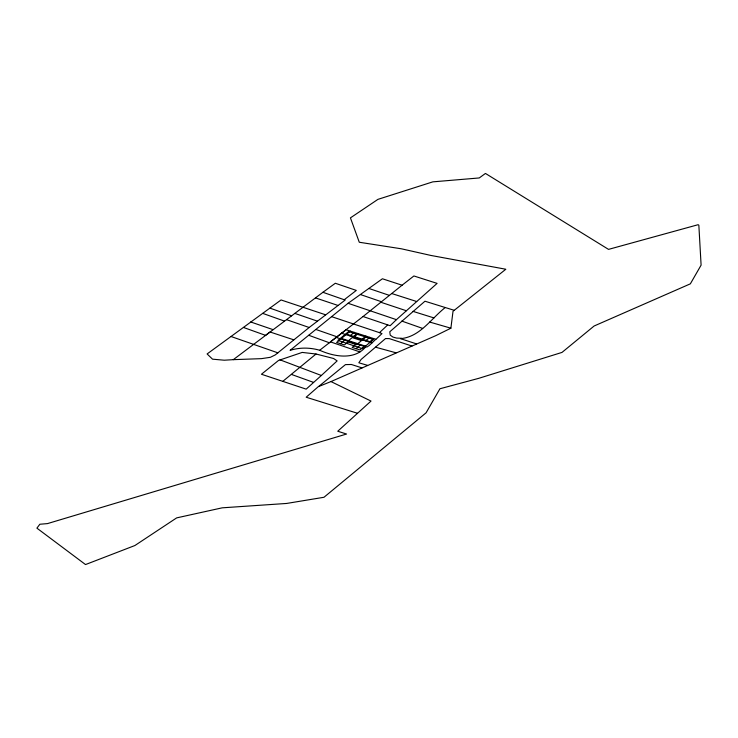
<?xml version="1.0" encoding="UTF-8"?>
<svg xmlns="http://www.w3.org/2000/svg" width="738" height="738" viewBox="0 0 738 738"><rect width="100%" height="100%" fill="white"/><g stroke="black" fill="none" stroke-linecap="round" stroke-linejoin="round"><path stroke-width="1.11" d="M330.975 381.574L435.651 335.707L450.89 328.198L453.021 311.279L505.825 269.241L430.826 255.431L401.426 248.807L359.277 242.249L350.439 217.867L377.939 199.361L432.855 181.852L479.257 177.95L485.447 173.439L608.527 249.379L698.139 224.703L698.849 225.219L701.1 265.136L690.353 283.835L594.118 326.002L562.005 352.404L478.731 378.336L439.931 388.76L426.075 412.819L323.982 497.274L286.667 503.445L222.221 507.827L176.668 517.882L134.888 545.53L85.525 564.561L36.9 528.14L39.843 524.248L47.481 523.602L346.556 434.036L337.746 431.232L371.011 401.066L330.975 381.574L318.235 386.712L306.187 397.228L357.469 413.271M396.417 319.665L390.144 325.726L363.05 316.528L319.692 350.264C310.025 347.45 299.739 347.34 290.099 350.347L348.078 303.29L382.422 278.77L402.081 285.209L413.898 275.966L437.099 283.383L396.417 319.665L348.078 303.29M416.5 343.89L400.494 338.65C420.079 336.998 430.955 318.696 445.235 307.534L454.147 310.274M375.817 339.277L369.221 345.522L366.915 347.044L365.836 346.749C354.443 360.504 333.936 356.666 319.692 350.264M331.473 316.611L379.461 332.654L387.699 324.951M321.353 375.485L337.137 360.91L333.594 358.493L316.03 354.009L302.202 352.413L278.54 360.439L261.446 374.249L306.169 389.138L321.353 375.485L279.988 359.821M445.235 307.534L424.959 301.215L389.775 331.796L390.217 335.126L392.911 337.045L396.583 338.078L401.573 338.272M367.662 365.384L358.843 362.792L361.076 359.48L385.531 338.558L389.267 338.604L411.988 346.057M363.05 316.528L402.081 285.209M282.755 381.398L316.03 354.009M233.291 359.664L261.51 358.64L270.376 357.303L275.246 354.923L309.167 327.497L345.163 300.071L322.921 292.294L233.291 359.664L224.278 360.209L212.526 359.175L207.11 353.945L281.058 299.96L325.467 314.748M340.901 338.917L336.602 342.46L344.369 344.95L348.668 341.408M350.347 331.122L341.473 338.447L365.485 346.14M340.486 343.705L344.784 340.163M349.941 335.91L354.231 332.358M356.482 334.065L347.358 341.602L356.528 344.72L365.808 337.054M358.124 333.604L352.967 337.866L360.734 340.347L365.891 336.094M356.445 343.899L352.146 347.441L359.923 349.932L364.212 346.39M356.03 348.687L360.329 345.144M365.485 340.891L369.784 337.34M369.369 342.128L373.668 338.585M318.668 386.481L345.476 364.6L351.38 364.489L361.989 367.893M379.461 332.654L381.98 333.594L375.974 339.323L346.104 329.757L330.412 341.879L359.95 351.925M344.268 299.711L356.306 290.421L335.329 283.254L322.921 292.294M375.568 347.201L396.029 352.81M429.664 322.045L450.89 328.198M412.92 311.344L433.962 317.921M391.638 293.503L416.666 301.51M346.629 334.194L370.642 341.879M341.593 333.235L371.934 342.949M336.196 337.414L365.716 346.869M293.752 339.812L270.034 331.999L265.569 335.356L243.429 327.432M380.642 302.174L406.315 310.744M315.513 297.912L338.133 305.495M368.917 288.475L389.249 295.329M360.412 294.536L381.315 301.685M294.868 313.41L317.395 321.15M250.689 321.962L272.977 329.618M286.51 319.655L309.167 327.497M230.846 336.445L277.931 352.856M315.965 329.489L336.906 336.768M401.804 321.076L422.643 328.419M269.923 308.115L291.621 315.809M262.719 313.373L284.481 321.113M291.492 374.443L313.539 382.385M308.816 335.301L329.351 342.755M348.631 331.556L337.967 340.356L362.404 348.677L373.502 339.517L348.631 331.556"/></g></svg>
